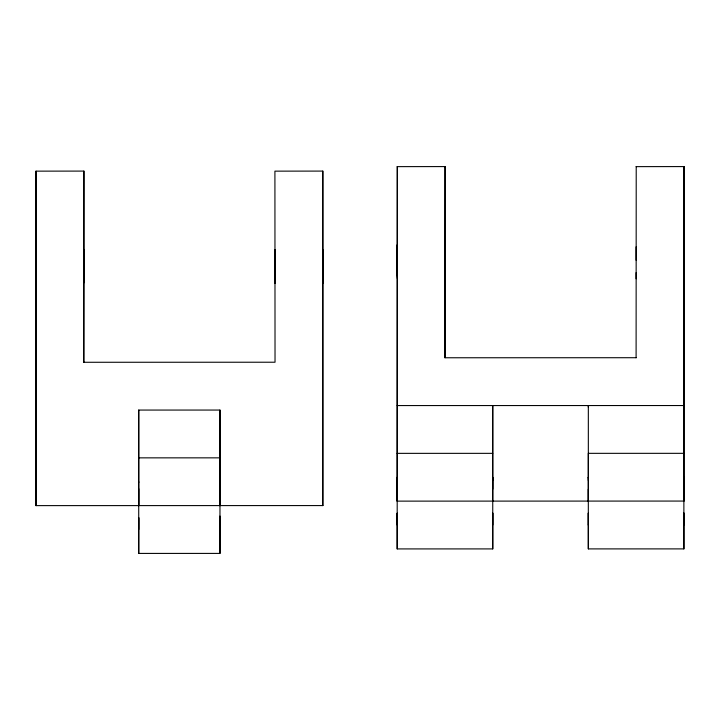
<?xml version="1.0" encoding="UTF-8"?>
<svg xmlns="http://www.w3.org/2000/svg" width="720" height="720" viewBox="0 0 720 720"><rect width="100%" height="100%" fill="white"/><g stroke="black" fill="none" stroke-linecap="round" stroke-linejoin="round"><path stroke-width="1.08" d="M36.09 277.965L36.018 282.897L36.099 249.408L36.018 254.34M36.099 280.62L36.09 251.649M83.799 251.685L83.799 249.444M83.799 282.321L83.88 249.408L83.799 250.011M138.735 410.058L138.726 505.629L138.726 410.067L219.969 410.058L219.969 553.41L138.735 553.419L138.726 488.736M138.726 529.524L138.735 517.581L138.735 553.419M138.726 482.553L138.726 481.743M219.951 505.629L219.951 410.067M219.96 519.03L219.969 553.41M219.96 518.256L219.96 517.572L219.96 529.515M219.951 493.677L219.951 492.993M219.951 492.219L219.96 481.734M274.932 251.361L274.932 250.083L274.932 256.293M274.941 268.605L274.932 283.239L274.932 277.11M274.932 264.798L275.013 249.939L275.013 254.844M275.013 275.031L275.004 262.341M322.722 276.651L322.713 283.239L322.794 278.496M322.713 260.568L322.713 250.083L322.794 254.844M322.794 282.825L322.794 283.392L322.794 249.939L322.794 250.515M397.17 453.357L397.305 166.581L397.197 501.129L397.17 453.357L492.732 453.348L492.741 405.558L492.75 548.91L397.197 548.919L397.188 513.081L397.188 525.024M397.197 548.919L397.188 477.243L397.188 480.438M397.287 276.111L397.206 244.935L397.287 278.352M445.068 245.475L444.987 249.831L445.068 244.899L444.987 278.388L444.987 276.147M492.741 489.177L492.741 477.234L492.75 480.429M492.75 525.015L492.75 513.072L492.75 548.91M588.321 513.063L588.321 525.006L588.321 513.063M588.33 501.111L588.33 405.54M683.874 478.026L683.874 477.216L683.883 548.892L588.33 548.901L588.312 489.168M588.321 480.42L588.321 477.225L588.321 478.035M636.12 260.289L636.12 246.852M683.874 501.111L684 166.581L684 501.066L397.179 501.129M683.982 278.316L683.982 278.883L683.982 245.43L683.982 246.006M683.883 524.997L683.883 513.054L683.883 548.892M36.099 282.861L36.099 282.285M219.96 481.842L219.96 482.544M275.013 282.816L275.013 283.392L275.013 281.151M397.287 244.899L397.206 249.831M444.987 245.502L444.987 244.935M588.312 407.187L588.312 405.558M683.901 245.646L683.982 250.335M683.901 278.811L683.982 273.987M36 171.144L36 505.62L36 171.144L83.898 171.09L83.781 362.277L83.898 171.09M322.812 171.09L322.812 505.575L322.812 171.09L274.914 171.144L275.031 362.223L83.781 362.277M444.969 357.768L445.086 166.581L444.969 357.768L636.219 357.714M636.102 357.768L636.219 166.581M397.188 166.635L445.086 166.581M636.102 166.635L684 166.581M397.179 405.567L683.883 405.54M683.865 453.33L588.303 453.339L588.312 501.111M138.708 457.857L219.942 457.848M36 505.62L322.812 505.575M683.91 248.751L683.901 277.749M636.12 272.601L636.12 278.811M588.321 525.006L588.33 548.901M492.732 453.348L492.741 501.12M445.068 277.785L445.068 278.352M445.068 273.456L444.987 277.812M322.722 253.26L322.722 256.293M322.713 277.11L322.713 280.143M219.96 516.051L219.96 516.771M83.88 282.861L83.88 277.965M83.88 249.984L83.799 254.34M36.018 249.444L36.099 254.304M36.018 277.992L36.018 282.321"/></g></svg>
